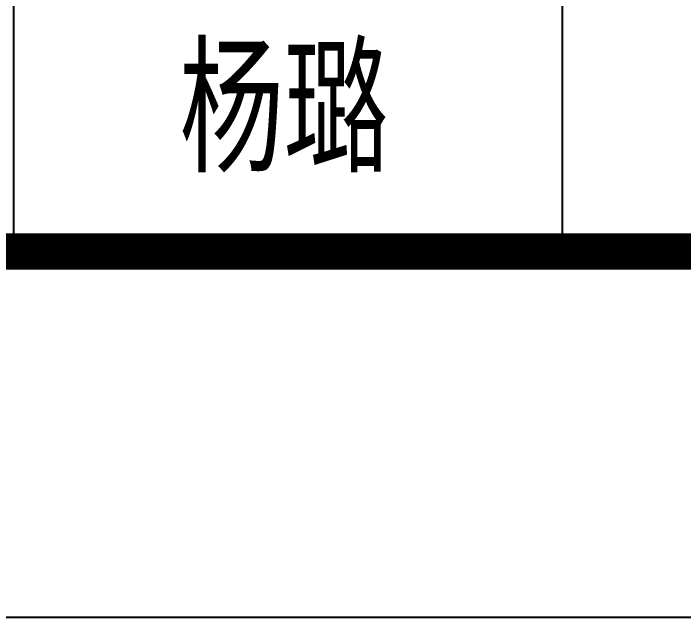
# Model space of a CAD drawing. Header units: millimetres. Extents: x 1621 to 2881, y 1542 to 1880.
# Drawn here: x 2716.18 to 2734.49, y 1583.27 to 1599.77 of the extents above; entities that cross this region are included whole.
import ezdxf
from ezdxf.enums import TextEntityAlignment as Align

# ---------------------------------------------------------------- set-up
doc = ezdxf.new("R2010")
doc.units = ezdxf.units.MM
doc.layers.add('图框', color=7, linetype='Continuous')
doc.styles.add('图框字体', font='', dxfattribs={"width": 0.7})
doc.styles.get('图框字体').set_extended_font_data('仿宋_GB2312')

# ---------------------------------------------------------------- blocks, each defined once
blk = doc.blocks.new('tk')
for p, q in [((255, -287), (255, -265.8)), ((270, -287), (270, -265.8))]:
    blk.add_line(p, q)
at = {"color": 7, "true_color": 0xffffff, "flags": 128}
blk.add_lwpolyline([(420, -297), (0, -297), (0, 0), (420, 0)], close=True, dxfattribs=at)
at = {"const_width": 1, "flags": 128}
blk.add_lwpolyline([(410, -10), (25, -10), (25, -287), (410, -287)], close=True, dxfattribs=at)
at = {"layer": '图框', "style": '图框字体', "width": 0.7}
blk.add_text('杨璐', height=3, dxfattribs=at).set_placement((262.388, -282.956), align=Align.MIDDLE)

msp = doc.modelspace()

# ---------------------------------------------------------------- block references
msp.add_blockref('tk', (2461.183, 1880.267))

doc.saveas('drawing.dxf')
